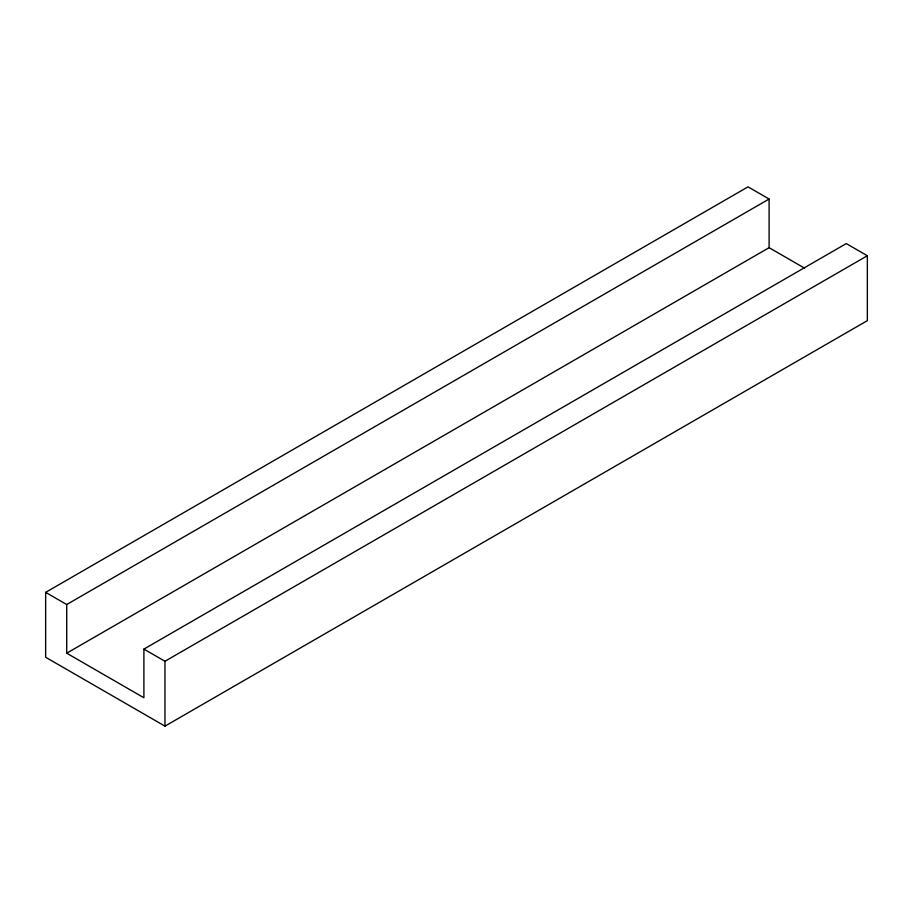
<?xml version="1.0" encoding="UTF-8"?>
<svg xmlns="http://www.w3.org/2000/svg" width="913" height="913" viewBox="0 0 913 913"><rect width="100%" height="100%" fill="white"/><g stroke="black" fill="none" stroke-linecap="round" stroke-linejoin="round"><path stroke-width="1.37" d="M66.717 653.194L143.9 697.76L143.9 649.097L846.283 243.577L867.35 255.743L867.35 320.634L164.968 726.143L45.65 657.257L45.65 592.366L748.032 186.857L769.1 199.023L769.1 247.685L66.717 653.194L66.717 604.532L769.1 199.023M143.9 649.097L164.968 661.263L867.35 255.743M769.1 247.685L804.627 268.194M45.65 592.366L66.717 604.532M164.968 661.263L164.968 726.143"/></g></svg>
